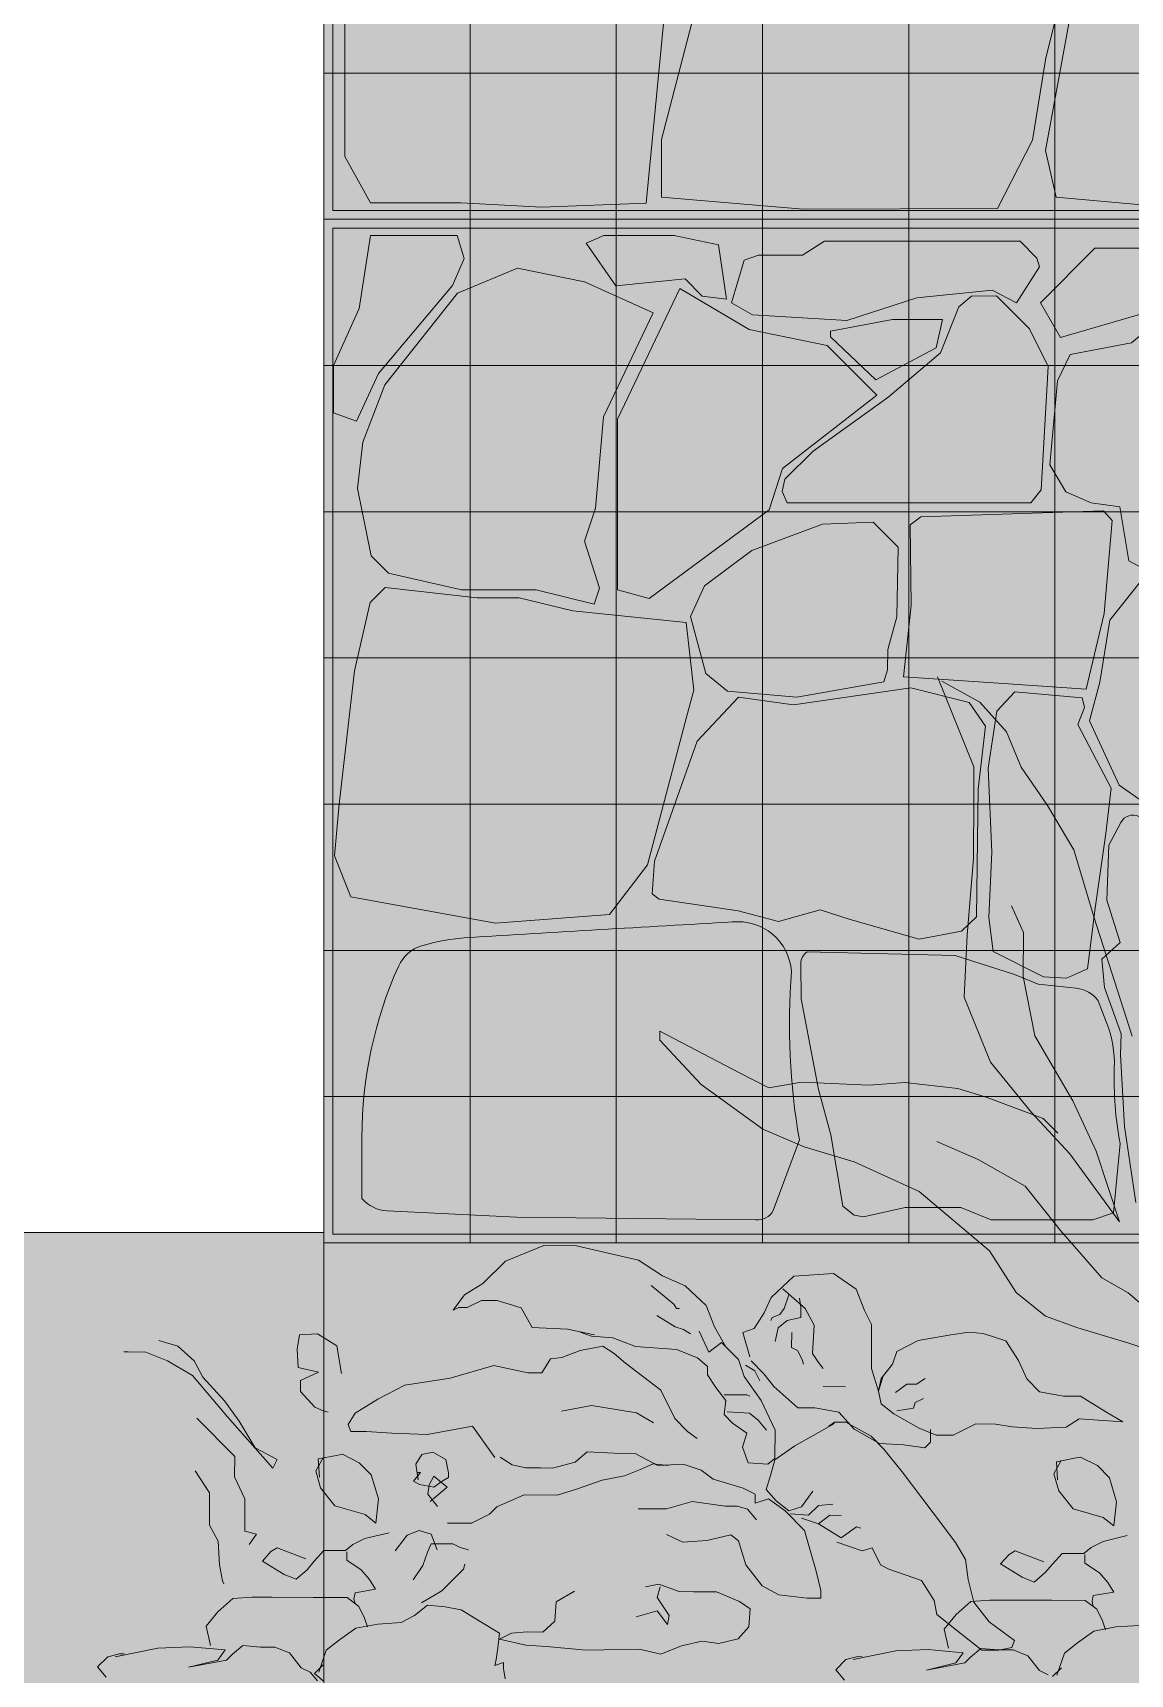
# Model space of a CAD drawing. Header units: centimetres. Extents: x -4381 to 5639, y -3920 to 4826.
# Drawn here: x 4.961 to 5.452, y 27.006 to 27.74 of the extents above; entities that cross this region are included whole.
import ezdxf
from ezdxf.xclip import XClip

# ---------------------------------------------------------------- set-up
doc = ezdxf.new("R2010")
doc.units = ezdxf.units.CM
doc.header["$MEASUREMENT"] = 0
doc.header["$XCLIPFRAME"] = 0
doc.set_wipeout_variables(frame=1)
doc.linetypes.add('Dashed', pattern=[0.564444, 0.282222, -0.282222])
doc.linetypes.add('Wipeout_Contour', pattern=[100, 0, -100])
for name, color, linetype in [('0- SITE', 7, 'Continuous'), ('Drawing & Figure', 7, 'Continuous'), ('Mur de clôture', 7, 'Continuous')]:
    doc.layers.add(name, color=color, linetype=linetype)
for name, color, linetype, lineweight in [('0- SITE_Pen_No__1', 7, 'Continuous', 5), ('0- SITE_Pen_No__18', 9, 'Continuous', 5), ('0_Pen_No__1', 7, 'Continuous', 5), ('0_Pen_No__20', 1, 'Continuous', 5), ('0_Pen_No__7', 7, 'Continuous', 5), ('Mur de clôture_Pen_No__1', 7, 'Continuous', 5), ('net_Pen_No__1', 7, 'Continuous', 5)]:
    doc.layers.add(name, color=color, linetype=linetype, lineweight=lineweight)
for name, color, linetype, lineweight, true_color in [('0_Pen_No__254', 7, 'Continuous', 13, 0xe8e8e8), ('cad-block.com_Pen_No__62', 7, 'Continuous', 5, 0xaaaaaa), ('MURS CLOTURE_Pen_No__181', 7, 'Continuous', 5, 0xddeaa8), ('MURS CLOTURE_Pen_No__185', 7, 'Continuous', 5, 0xbce39b)]:
    doc.layers.add(name, color=color, linetype=linetype, lineweight=lineweight, true_color=true_color)

# ---------------------------------------------------------------- blocks, each defined once
blk = doc.blocks.new('Drawing_8_8', base_point=(-322.57542, 32.20361))
at = {"layer": '0_Pen_No__254', "linetype": 'Continuous', "ltscale": 10}
for points in [[(5.41377, 27.68735), (5.41856, 27.66649), (5.46831, 27.66199), (5.5431, 27.66273), (5.56914, 27.68552), (5.56914, 27.71358), (5.55139, 27.74643), (5.55139, 27.76712), (5.56664, 27.76712), (5.5749, 27.77537), (5.54828, 27.81739), (5.49641, 27.82707), (5.45265, 27.83427), (5.44149, 27.83115), (5.43599, 27.82208), (5.43599, 27.78003), (5.42598, 27.75381)], [(5.10036, 27.77698), (5.10036, 27.68471), (5.11185, 27.66396), (5.15232, 27.66396), (5.18847, 27.66209), (5.23523, 27.66387), (5.24301, 27.74572), (5.21691, 27.77182), (5.19097, 27.80861), (5.1639, 27.82444), (5.11509, 27.81143)], [(5.24201, 27.66655), (5.30545, 27.66116), (5.39225, 27.66151), (5.408, 27.692), (5.41388, 27.72883), (5.42593, 27.77696), (5.43422, 27.79138), (5.43422, 27.81443), (5.41169, 27.8274), (5.36295, 27.8274), (5.31192, 27.82283), (5.27799, 27.80046), (5.25552, 27.7438), (5.24201, 27.69234)], [(5.10562, 27.56642), (5.11544, 27.58766), (5.14858, 27.62705), (5.15375, 27.63903), (5.15062, 27.64934), (5.11186, 27.64934), (5.10685, 27.6168), (5.09526, 27.59122), (5.09526, 27.57002)], [(5.22161, 27.62692), (5.2526, 27.62996), (5.26027, 27.62229), (5.27113, 27.62095), (5.26754, 27.64524), (5.24767, 27.64934), (5.21628, 27.64934), (5.20831, 27.6459)], [(5.27903, 27.63841), (5.27336, 27.61931), (5.28271, 27.61396), (5.32497, 27.6113), (5.35623, 27.6215), (5.38992, 27.62492), (5.40085, 27.61927), (5.41115, 27.63534), (5.40994, 27.63925), (5.40241, 27.64678), (5.31487, 27.64678), (5.30515, 27.6406), (5.28538, 27.6406)], [(5.42052, 27.60374), (5.48291, 27.62198), (5.50713, 27.62546), (5.49877, 27.64371), (5.43582, 27.64371), (5.4116, 27.61921)], [(5.2119, 27.48458), (5.21431, 27.49171), (5.20764, 27.51271), (5.21248, 27.52742), (5.21606, 27.56836), (5.23824, 27.61481), (5.20753, 27.62868), (5.17765, 27.63477), (5.15072, 27.62364), (5.11832, 27.58266), (5.10852, 27.5569), (5.10603, 27.5362), (5.11225, 27.50608), (5.11992, 27.49841), (5.15253, 27.49092), (5.18591, 27.49092)], [(5.25024, 27.62567), (5.22235, 27.5672), (5.22235, 27.49092), (5.23658, 27.48702), (5.29011, 27.52672), (5.29611, 27.54521), (5.33833, 27.57797), (5.31612, 27.60018), (5.2812, 27.60731)], [(5.3807, 27.62223), (5.37502, 27.61744), (5.36688, 27.59693), (5.34324, 27.57686), (5.3098, 27.55291), (5.29726, 27.54037), (5.29597, 27.53486), (5.29821, 27.52982), (5.40723, 27.52982), (5.4118, 27.53562), (5.41493, 27.59081), (5.40659, 27.60765), (5.39182, 27.62241)], [(5.44695, 27.52798), (5.45107, 27.50389), (5.45686, 27.50082), (5.48912, 27.50178), (5.54512, 27.50435), (5.57369, 27.50254), (5.58299, 27.51609), (5.58311, 27.56533), (5.5804, 27.57101), (5.57081, 27.57335), (5.56716, 27.5791), (5.56408, 27.59539), (5.5522, 27.60291), (5.53319, 27.61493), (5.5143, 27.61765), (5.4867, 27.61927), (5.46734, 27.61391), (5.45219, 27.60144), (5.42479, 27.59621), (5.41908, 27.5844), (5.41571, 27.5468), (5.42283, 27.53473), (5.43425, 27.52987)], [(5.31756, 27.60409), (5.33793, 27.58478), (5.36491, 27.59919), (5.36767, 27.6118), (5.3453, 27.6118), (5.31756, 27.60655)], [(5.35021, 27.45203), (5.39493, 27.44899), (5.4319, 27.44657), (5.44009, 27.48032), (5.44352, 27.52197), (5.43972, 27.52629), (5.35797, 27.52351), (5.35318, 27.51997), (5.35369, 27.48387)], [(5.27149, 27.44557), (5.30249, 27.44296), (5.34153, 27.44985), (5.34317, 27.45519), (5.34321, 27.46418), (5.34723, 27.47892), (5.34787, 27.51005), (5.33672, 27.52121), (5.31403, 27.52036), (5.2825, 27.50847), (5.26121, 27.49271), (5.25495, 27.47899), (5.26187, 27.45358)], [(5.43349, 27.43229), (5.44672, 27.40355), (5.46753, 27.38898), (5.48512, 27.38216), (5.51916, 27.38103), (5.54881, 27.39297), (5.56943, 27.4068), (5.57797, 27.43505), (5.58067, 27.46389), (5.57744, 27.49845), (5.54372, 27.49845), (5.52202, 27.4926), (5.47709, 27.49474), (5.45646, 27.49474), (5.44256, 27.47733), (5.43801, 27.44962)], [(5.10315, 27.35361), (5.16776, 27.34184), (5.2188, 27.3458), (5.23575, 27.368), (5.25323, 27.43397), (5.25649, 27.446), (5.25302, 27.4763), (5.20234, 27.48149), (5.17843, 27.48729), (5.15962, 27.48729), (5.11837, 27.49198), (5.11171, 27.48533), (5.10479, 27.45469), (5.09782, 27.39508), (5.09571, 27.37195)], [(5.23784, 27.35502), (5.24105, 27.35257), (5.27626, 27.34734), (5.2944, 27.34261), (5.31301, 27.34788), (5.32638, 27.34354), (5.35726, 27.33466), (5.37627, 27.33836), (5.38296, 27.34467), (5.38359, 27.40186), (5.38699, 27.42993), (5.37959, 27.44061), (5.35349, 27.44714), (5.30114, 27.43957), (5.27651, 27.44288), (5.25794, 27.42319), (5.23896, 27.36965)], [(5.41292, 27.31785), (5.42313, 27.31728), (5.43262, 27.32144), (5.43601, 27.34861), (5.44073, 27.38194), (5.44311, 27.40219), (5.42817, 27.43075), (5.43118, 27.43834), (5.43018, 27.4426), (5.40007, 27.44527), (5.39198, 27.43672), (5.38819, 27.41124), (5.38979, 27.37358), (5.38836, 27.34437), (5.39037, 27.32922)], [(5.48874, 27.20973), (5.52155, 27.21281), (5.53114, 27.20923), (5.61594, 27.20923), (5.63046, 27.23156, 0.078557), (5.63159, 27.24754), (5.62881, 27.2629), (5.62948, 27.2778), (5.62495, 27.32228), (5.61695, 27.33637), (5.60668, 27.3556), (5.55177, 27.35795, -0.129508), (5.53801, 27.36033, -0.047136), (5.51594, 27.37305, 0.178869), (5.4974, 27.37805), (5.47944, 27.37641), (5.45554, 27.38961, 0.402294), (5.44753, 27.38694), (5.44217, 27.37678), (5.44115, 27.35217), (5.44718, 27.33329), (5.43892, 27.32583), (5.44021, 27.31312), (5.44766, 27.29238), (5.44735, 27.28303), (5.44915, 27.25091), (5.45414, 27.21696, 0.271244), (5.45752, 27.21498), (5.4842, 27.21256)], [(5.10803, 27.21869, 0.202929), (5.11938, 27.21323), (5.17716, 27.21047), (5.28416, 27.20923, 0.315943), (5.29204, 27.21344), (5.30368, 27.24496, -0.062601), (5.30014, 27.32033, 0.423499), (5.27377, 27.3424), (5.15504, 27.33545, 0.056058), (5.13462, 27.33168, 0.216368), (5.12451, 27.3228, 0.106349), (5.10803, 27.24618)], [(5.32318, 27.21533), (5.32824, 27.21123), (5.33231, 27.21061), (5.35096, 27.21469), (5.37597, 27.21469), (5.3895, 27.20923), (5.43492, 27.20923), (5.44423, 27.21233), (5.44715, 27.24339, -0.055011), (5.44456, 27.2772, 0.099308), (5.44127, 27.29697), (5.4374, 27.30718, 0.204724), (5.42753, 27.31276), (5.41056, 27.31464), (5.39987, 27.31891), (5.37334, 27.32742), (5.30723, 27.32904, 0.262334), (5.30434, 27.32379), (5.3045, 27.30803), (5.31228, 27.26744), (5.31771, 27.24728)]]:
    blk.add_hatch(color=256, dxfattribs=at).paths.add_polyline_path(points)
at = {"layer": 'MURS CLOTURE_Pen_No__185', "linetype": 'Continuous', "lineweight": 0, "ltscale": 10, "true_color": 0xd2e5c1}
blk.add_hatch(color=254, dxfattribs=at).paths.add_polyline_path([(5.50057, 27.1301), (5.59965, 27.22912), (5.6057, 27.31139), (5.55381, 27.27799), (5.51312, 27.24068), (5.52114, 27.2956), (5.51732, 27.35911), (5.50159, 27.42872), (5.47546, 27.50266), (5.44924, 27.44613), (5.4456, 27.39448), (5.44597, 27.33801), (5.45253, 27.29138), (5.46929, 27.25008), (5.45663, 27.20299), (5.42834, 27.31452), (5.41485, 27.40672), (5.39496, 27.45215), (5.38719, 27.45677), (5.3629, 27.39152), (5.37878, 27.33652), (5.39891, 27.26777), (5.24893, 27.28954)])
at = {"layer": '0_Pen_No__7', "linetype": 'Continuous', "ltscale": 10, "flags": 128}
for points in [[(5.36734, 27.45003), (5.38447, 27.44073), (5.39629, 27.42749), (5.40283, 27.41163), (5.41465, 27.39444), (5.42645, 27.3746), (5.43557, 27.34422), (5.45253, 27.29138)], [(5.47045, 27.1475), (5.45067, 27.15417), (5.42826, 27.16085), (5.41376, 27.16619), (5.4006, 27.17679), (5.38879, 27.19531), (5.35722, 27.22182), (5.32823, 27.23513), (5.30581, 27.24181), (5.28736, 27.2498), (5.25972, 27.2697), (5.24132, 27.28956), (5.24133, 27.29352), (5.2769, 27.27491), (5.29008, 27.26826), (5.30461, 27.27084), (5.33496, 27.2694), (5.35081, 27.27066), (5.37456, 27.26793), (5.38774, 27.26392), (5.41278, 27.25459), (5.41936, 27.24797)], [(5.36734, 27.45003), (5.38447, 27.44073), (5.39629, 27.42749), (5.40283, 27.41163), (5.41465, 27.39444), (5.42645, 27.3746), (5.43557, 27.34422), (5.45253, 27.29138)], [(5.47045, 27.1475), (5.45067, 27.15417), (5.42826, 27.16085), (5.41376, 27.16619), (5.4006, 27.17679), (5.38879, 27.19531), (5.35722, 27.22182), (5.32823, 27.23513), (5.30581, 27.24181), (5.28736, 27.2498), (5.25972, 27.2697), (5.24132, 27.28956), (5.24133, 27.29352), (5.2769, 27.27491), (5.29008, 27.26826), (5.30461, 27.27084), (5.33496, 27.2694), (5.35081, 27.27066), (5.37456, 27.26793), (5.38774, 27.26392), (5.41278, 27.25459), (5.41936, 27.24797)], [(5.36549, 27.45197), (5.38171, 27.41171), (5.38166, 27.39852), (5.38155, 27.37081), (5.37878, 27.33652), (5.37735, 27.30882), (5.38912, 27.27975), (5.40751, 27.25725), (5.4246, 27.23871), (5.44692, 27.20828), (5.43649, 27.23998), (5.42601, 27.26245), (5.40897, 27.29155), (5.40379, 27.31795), (5.40387, 27.33774), (5.39863, 27.34964)], [(5.36549, 27.45197), (5.38171, 27.41171), (5.38166, 27.39852), (5.38155, 27.37081), (5.37878, 27.33652), (5.37735, 27.30882), (5.38912, 27.27975), (5.40751, 27.25725), (5.4246, 27.23871), (5.44692, 27.20828), (5.43649, 27.23998), (5.42601, 27.26245), (5.40897, 27.29155), (5.40379, 27.31795), (5.40387, 27.33774), (5.39863, 27.34964)], [(5.36522, 27.24422), (5.38367, 27.23623), (5.40475, 27.22427), (5.42051, 27.20442), (5.43891, 27.18324), (5.45076, 27.1766), (5.46786, 27.16202), (5.47842, 27.16066)], [(5.36522, 27.24422), (5.38367, 27.23623), (5.40475, 27.22427), (5.42051, 27.20442), (5.43891, 27.18324), (5.45076, 27.1766), (5.46786, 27.16202), (5.47842, 27.16066)], [(5.21204, 27.15776), (5.20003, 27.16034), (5.18423, 27.16103), (5.1792, 27.1699), (5.16847, 27.1731), (5.16151, 27.17313), (5.15518, 27.16999), (5.15138, 27.17001), (5.14885, 27.16875), (5.15393, 27.17569), (5.16217, 27.18071), (5.17233, 27.19078), (5.18943, 27.19767), (5.20397, 27.19761), (5.23177, 27.19118), (5.24249, 27.18419), (5.25259, 27.17973), (5.26204, 27.17084), (5.2658, 27.16135), (5.27082, 27.15248), (5.27649, 27.14677), (5.27899, 27.13918), (5.28654, 27.1284), (5.29281, 27.11511), (5.29276, 27.10247), (5.28959, 27.09995), (5.28074, 27.10062), (5.27823, 27.10758), (5.28016, 27.11389), (5.27385, 27.11834), (5.27007, 27.12215), (5.27073, 27.12846), (5.26632, 27.13417), (5.26255, 27.13987), (5.26257, 27.14366), (5.25816, 27.14747), (5.24869, 27.1513), (5.23035, 27.15264), (5.22025, 27.15647), (5.21077, 27.15714), (5.20572, 27.15905)], [(5.23741, 27.17979), (5.2475, 27.17153), (5.24876, 27.16963), (5.25002, 27.16963)], [(5.23741, 27.17979), (5.2475, 27.17153), (5.24876, 27.16963), (5.25002, 27.16963)], [(5.28155, 27.14802), (5.27843, 27.15877), (5.2835, 27.16065), (5.28795, 27.16758), (5.29114, 27.17452), (5.30129, 27.18396), (5.319, 27.18516), (5.32909, 27.17817), (5.33285, 27.16867), (5.33599, 27.16234), (5.33596, 27.15539), (5.33591, 27.14275), (5.33903, 27.13262), (5.34032, 27.13831), (5.3454, 27.14461), (5.34732, 27.15029), (5.35683, 27.15531), (5.37138, 27.15778), (5.3796, 27.15901), (5.38592, 27.15835), (5.39603, 27.15516), (5.40168, 27.14629), (5.40545, 27.13805), (5.41111, 27.13234), (5.42186, 27.13041), (5.42944, 27.13038), (5.4408, 27.12338), (5.44837, 27.11893), (5.42877, 27.12027), (5.42307, 27.1165), (5.40979, 27.11592), (5.39904, 27.11659), (5.39146, 27.11788), (5.3826, 27.11792), (5.37247, 27.1129), (5.36488, 27.11293), (5.35731, 27.11612), (5.34595, 27.12249), (5.34028, 27.12693), (5.33903, 27.13262), (5.34095, 27.13894)], [(5.28155, 27.14802), (5.27843, 27.15877), (5.2835, 27.16065), (5.28795, 27.16758), (5.29114, 27.17452), (5.30129, 27.18396), (5.319, 27.18516), (5.32909, 27.17817), (5.33285, 27.16867), (5.33599, 27.16234), (5.33596, 27.15539), (5.33591, 27.14275), (5.33903, 27.13262), (5.34032, 27.13831), (5.3454, 27.14461), (5.34732, 27.15029), (5.35683, 27.15531), (5.37138, 27.15778), (5.3796, 27.15901), (5.38592, 27.15835), (5.39603, 27.15516), (5.40168, 27.14629), (5.40545, 27.13805), (5.41111, 27.13234), (5.42186, 27.13041), (5.42944, 27.13038), (5.4408, 27.12338), (5.44837, 27.11893), (5.42877, 27.12027), (5.42307, 27.1165), (5.40979, 27.11592), (5.39904, 27.11659), (5.39146, 27.11788), (5.3826, 27.11792), (5.37247, 27.1129), (5.36488, 27.11293), (5.35731, 27.11612), (5.34595, 27.12249), (5.34028, 27.12693), (5.33903, 27.13262), (5.34095, 27.13894)], [(5.29899, 27.17561), (5.29696, 27.16958), (5.29493, 27.16691), (5.29157, 27.16558), (5.2909, 27.16424)], [(5.29899, 27.17561), (5.29696, 27.16958), (5.29493, 27.16691), (5.29157, 27.16558), (5.2909, 27.16424)], [(5.29287, 27.15485), (5.29424, 27.16088), (5.29828, 27.16421), (5.30432, 27.16553), (5.30434, 27.17023), (5.30368, 27.17425)], [(5.29287, 27.15485), (5.29424, 27.16088), (5.29828, 27.16421), (5.30432, 27.16553), (5.30434, 27.17023), (5.30368, 27.17425)], [(5.29632, 27.17831), (5.30234, 27.17292), (5.30635, 27.16955), (5.31035, 27.16216), (5.30963, 27.14942), (5.31229, 27.14538), (5.3143, 27.14269)], [(5.29632, 27.17831), (5.30234, 27.17292), (5.30635, 27.16955), (5.31035, 27.16216), (5.30963, 27.14942), (5.31229, 27.14538), (5.3143, 27.14269)], [(5.23989, 27.1665), (5.24809, 27.16142), (5.25188, 27.16014), (5.25504, 27.15823)], [(5.23989, 27.1665), (5.24809, 27.16142), (5.25188, 27.16014), (5.25504, 27.15823)], [(5.25883, 27.15948), (5.26322, 27.14998), (5.26893, 27.15438), (5.27649, 27.14677)], [(5.25883, 27.15948), (5.26322, 27.14998), (5.26893, 27.15438), (5.27649, 27.14677)], [(5.30027, 27.15884), (5.30024, 27.15213), (5.30292, 27.15078), (5.30492, 27.14675), (5.30558, 27.14474)], [(5.30027, 27.15884), (5.30024, 27.15213), (5.30292, 27.15078), (5.30492, 27.14675), (5.30558, 27.14474)], [(5.16756, 27.10295), (5.1575, 27.1169), (5.13725, 27.11318), (5.12145, 27.11388), (5.11007, 27.11455), (5.10311, 27.11458), (5.10186, 27.11774), (5.10504, 27.12279), (5.11518, 27.12907), (5.12722, 27.13534), (5.14747, 27.13842), (5.16709, 27.14404), (5.18225, 27.14082), (5.18858, 27.14079), (5.19239, 27.1471), (5.19745, 27.14771), (5.20569, 27.15084), (5.21581, 27.15269), (5.22086, 27.14951), (5.2259, 27.14507), (5.24166, 27.133), (5.24793, 27.12034), (5.2536, 27.11463), (5.25802, 27.11145)], [(5.16756, 27.10295), (5.1575, 27.1169), (5.13725, 27.11318), (5.12145, 27.11388), (5.11007, 27.11455), (5.10311, 27.11458), (5.10186, 27.11774), (5.10504, 27.12279), (5.11518, 27.12907), (5.12722, 27.13534), (5.14747, 27.13842), (5.16709, 27.14404), (5.18225, 27.14082), (5.18858, 27.14079), (5.19239, 27.1471), (5.19745, 27.14771), (5.20569, 27.15084), (5.21581, 27.15269), (5.22086, 27.14951), (5.2259, 27.14507), (5.24166, 27.133), (5.24793, 27.12034), (5.2536, 27.11463), (5.25802, 27.11145)], [(5.27964, 27.14423), (5.28372, 27.14175), (5.28594, 27.13725)], [(5.27964, 27.14423), (5.28372, 27.14175), (5.28594, 27.13725)], [(5.28218, 27.14612), (5.28785, 27.14041), (5.29225, 27.1347), (5.30296, 27.12518), (5.31055, 27.12515), (5.32129, 27.12321), (5.32822, 27.1156), (5.33957, 27.10924), (5.35032, 27.10856), (5.3598, 27.10726), (5.36234, 27.10978), (5.36235, 27.11357), (5.36236, 27.11547)], [(5.28218, 27.14612), (5.28785, 27.14041), (5.29225, 27.1347), (5.30296, 27.12518), (5.31055, 27.12515), (5.32129, 27.12321), (5.32822, 27.1156), (5.33957, 27.10924), (5.35032, 27.10856), (5.3598, 27.10726), (5.36234, 27.10978), (5.36235, 27.11357), (5.36236, 27.11547)], [(5.31427, 27.13464), (5.32433, 27.1346)], [(5.34662, 27.13196), (5.35169, 27.13573), (5.35612, 27.13572), (5.35992, 27.13823)], [(5.34662, 27.13196), (5.35169, 27.13573), (5.35612, 27.13572), (5.35992, 27.13823)], [(5.27011, 27.131), (5.28022, 27.13096), (5.28148, 27.13032)], [(5.34722, 27.12374), (5.35481, 27.12498), (5.35545, 27.1275), (5.35925, 27.12939)], [(5.34722, 27.12374), (5.35481, 27.12498), (5.35545, 27.1275), (5.35925, 27.12939)], [(5.19736, 27.12369), (5.21065, 27.12617), (5.22266, 27.12423), (5.23087, 27.12293), (5.23844, 27.11848)], [(5.19736, 27.12369), (5.21065, 27.12617), (5.22266, 27.12423), (5.23087, 27.12293), (5.23844, 27.11848)], [(5.27134, 27.12341), (5.28145, 27.12274), (5.28524, 27.11956), (5.28901, 27.11512)], [(5.31938, 27.11816), (5.30163, 27.10812), (5.29276, 27.10184), (5.29083, 27.09489), (5.28891, 27.08858), (5.29332, 27.08351), (5.29899, 27.07906), (5.30469, 27.08093), (5.30977, 27.08787)], [(5.31938, 27.11816), (5.30163, 27.10812), (5.29276, 27.10184), (5.29083, 27.09489), (5.28891, 27.08858), (5.29332, 27.08351), (5.29899, 27.07906), (5.30469, 27.08093), (5.30977, 27.08787)], [(5.32043, 27.06507), (5.3318, 27.06124), (5.33623, 27.06248), (5.34, 27.05488), (5.34378, 27.05297), (5.35831, 27.04786), (5.36396, 27.03899), (5.3652, 27.03267), (5.37403, 27.02568), (5.38537, 27.01679), (5.39296, 27.01676), (5.39866, 27.018), (5.39993, 27.02115), (5.38858, 27.02941), (5.38166, 27.03829), (5.37917, 27.04841), (5.37794, 27.05726), (5.37355, 27.06487), (5.36348, 27.07818), (5.34964, 27.09656), (5.34146, 27.1067), (5.33579, 27.11241), (5.32444, 27.11878), (5.31938, 27.1188), (5.31684, 27.11691)], [(5.13322, 27.09296), (5.13217, 27.09996), (5.13488, 27.10426), (5.13973, 27.10532), (5.14564, 27.10206), (5.1467, 27.09613), (5.14669, 27.09398), (5.14399, 27.09237), (5.14021, 27.0897), (5.13375, 27.0908), (5.13106, 27.09242), (5.13431, 27.09618), (5.13269, 27.09619)], [(5.13322, 27.09296), (5.13217, 27.09996), (5.13488, 27.10426), (5.13973, 27.10532), (5.14564, 27.10206), (5.1467, 27.09613), (5.14669, 27.09398), (5.14399, 27.09237), (5.14021, 27.0897), (5.13375, 27.0908), (5.13106, 27.09242), (5.13431, 27.09618), (5.13269, 27.09619)], [(5.16988, 27.10301), (5.17523, 27.09964), (5.18127, 27.09827), (5.18798, 27.09825), (5.19335, 27.09822), (5.20342, 27.10087), (5.20881, 27.10554), (5.22088, 27.10482), (5.23028, 27.10479), (5.24032, 27.09938), (5.25173, 27.10001), (5.25977, 27.0973), (5.26512, 27.09325), (5.27853, 27.08918), (5.28388, 27.08647), (5.28387, 27.08245), (5.28992, 27.08444), (5.29728, 27.07904), (5.30596, 27.07029), (5.30861, 27.06089), (5.31126, 27.05216), (5.31324, 27.04343), (5.31323, 27.04008), (5.30719, 27.0401), (5.29445, 27.0415), (5.28708, 27.04555), (5.27974, 27.05497), (5.27642, 27.06571), (5.27308, 27.06841), (5.26233, 27.06576), (5.25159, 27.06514), (5.24423, 27.06852)], [(5.16988, 27.10301), (5.17523, 27.09964), (5.18127, 27.09827), (5.18798, 27.09825), (5.19335, 27.09822), (5.20342, 27.10087), (5.20881, 27.10554), (5.22088, 27.10482), (5.23028, 27.10479), (5.24032, 27.09938), (5.25173, 27.10001), (5.25977, 27.0973), (5.26512, 27.09325), (5.27853, 27.08918), (5.28388, 27.08647), (5.28387, 27.08245), (5.28992, 27.08444), (5.29728, 27.07904), (5.30596, 27.07029), (5.30861, 27.06089), (5.31126, 27.05216), (5.31324, 27.04343), (5.31323, 27.04008), (5.30719, 27.0401), (5.29445, 27.0415), (5.28708, 27.04555), (5.27974, 27.05497), (5.27642, 27.06571), (5.27308, 27.06841), (5.26233, 27.06576), (5.25159, 27.06514), (5.24423, 27.06852)], [(5.14628, 27.07359), (5.15702, 27.07355), (5.16508, 27.07754), (5.16845, 27.08088), (5.18055, 27.0862), (5.19531, 27.08614), (5.20405, 27.08879), (5.21547, 27.09277), (5.22554, 27.09475), (5.23226, 27.0974), (5.23831, 27.10006), (5.24502, 27.09937)], [(5.14628, 27.07359), (5.15702, 27.07355), (5.16508, 27.07754), (5.16845, 27.08088), (5.18055, 27.0862), (5.19531, 27.08614), (5.20405, 27.08879), (5.21547, 27.09277), (5.22554, 27.09475), (5.23226, 27.0974), (5.23831, 27.10006), (5.24502, 27.09937)], [(5.42082, 27.10153), (5.41756, 27.09562), (5.41969, 27.08807), (5.42612, 27.07997), (5.43958, 27.07615), (5.44441, 27.07236), (5.44553, 27.08313), (5.44234, 27.09391), (5.43697, 27.09932), (5.42944, 27.10311), (5.42675, 27.10259), (5.41866, 27.101), (5.41917, 27.09292)], [(5.42082, 27.10153), (5.41756, 27.09562), (5.41969, 27.08807), (5.42612, 27.07997), (5.43958, 27.07615), (5.44441, 27.07236), (5.44553, 27.08313), (5.44234, 27.09391), (5.43697, 27.09932), (5.42944, 27.10311), (5.42675, 27.10259), (5.41866, 27.101), (5.41917, 27.09292)], [(5.13857, 27.08324), (5.14613, 27.08967), (5.14023, 27.09454), (5.13806, 27.09078), (5.1375, 27.08648), (5.14179, 27.08107)], [(5.13857, 27.08324), (5.14613, 27.08967), (5.14023, 27.09454), (5.13806, 27.09078), (5.1375, 27.08648), (5.14179, 27.08107)], [(5.23152, 27.07997), (5.24427, 27.07992), (5.25569, 27.08323), (5.27044, 27.08116), (5.27581, 27.08114), (5.2805, 27.07978), (5.28451, 27.07507)], [(5.23152, 27.07997), (5.24427, 27.07992), (5.25569, 27.08323), (5.27044, 27.08116), (5.27581, 27.08114), (5.2805, 27.07978), (5.28451, 27.07507)], [(5.29962, 27.07779), (5.30783, 27.07713), (5.31228, 27.08154), (5.3186, 27.08214)], [(5.29962, 27.07779), (5.30783, 27.07713), (5.31228, 27.08154), (5.3186, 27.08214)], [(5.30467, 27.07588), (5.31225, 27.07332), (5.31732, 27.07709), (5.32238, 27.07707)], [(5.30467, 27.07588), (5.31225, 27.07332), (5.31732, 27.07709), (5.32238, 27.07707)], [(5.12286, 27.06122), (5.12827, 27.0682), (5.13367, 27.07034), (5.13905, 27.0687), (5.14171, 27.06169)], [(5.12286, 27.06122), (5.12827, 27.0682), (5.13367, 27.07034), (5.13905, 27.0687), (5.14171, 27.06169)], [(5.31225, 27.07332), (5.32234, 27.06696), (5.32931, 27.07199), (5.33121, 27.07135)], [(5.31225, 27.07332), (5.32234, 27.06696), (5.32931, 27.07199), (5.33121, 27.07135)], [(5.13089, 27.04827), (5.13522, 27.05471), (5.1374, 27.06063), (5.13903, 27.06439), (5.14873, 27.06435), (5.15196, 27.06273), (5.15572, 27.06163)], [(5.13089, 27.04827), (5.13522, 27.05471), (5.1374, 27.06063), (5.13903, 27.06439), (5.14873, 27.06435), (5.15196, 27.06273), (5.15572, 27.06163)], [(5.4131, 27.05633), (5.40019, 27.06122), (5.39749, 27.05962), (5.3937, 27.05533), (5.40337, 27.04936), (5.40875, 27.04719), (5.41362, 27.05148), (5.41687, 27.05524), (5.42119, 27.06007), (5.43089, 27.06003), (5.43414, 27.06271), (5.43953, 27.06538), (5.45032, 27.06803)], [(5.4131, 27.05633), (5.40019, 27.06122), (5.39749, 27.05962), (5.3937, 27.05533), (5.40337, 27.04936), (5.40875, 27.04719), (5.41362, 27.05148), (5.41687, 27.05524), (5.42119, 27.06007), (5.43089, 27.06003), (5.43414, 27.06271), (5.43953, 27.06538), (5.45032, 27.06803)], [(5.1013, 27.06077), (5.10129, 27.057), (5.10774, 27.05267), (5.11149, 27.04834), (5.11417, 27.04402), (5.105, 27.04244), (5.10445, 27.03975), (5.10498, 27.0376)], [(5.1013, 27.06077), (5.10129, 27.057), (5.10774, 27.05267), (5.11149, 27.04834), (5.11417, 27.04402), (5.105, 27.04244), (5.10445, 27.03975), (5.10498, 27.0376)], [(5.13462, 27.03802), (5.1438, 27.04337), (5.14867, 27.0482), (5.15353, 27.05303), (5.15408, 27.05518)], [(5.43143, 27.05949), (5.43141, 27.05572), (5.43786, 27.05138), (5.44162, 27.04706), (5.44429, 27.04274), (5.43513, 27.04116), (5.43458, 27.03847), (5.43511, 27.03632)], [(5.43143, 27.05949), (5.43141, 27.05572), (5.43786, 27.05138), (5.44162, 27.04706), (5.44429, 27.04274), (5.43513, 27.04116), (5.43458, 27.03847), (5.43511, 27.03632)], [(5.20306, 27.04314), (5.19496, 27.03833), (5.19439, 27.02971), (5.18898, 27.02489), (5.18198, 27.02491), (5.17497, 27.0244), (5.16958, 27.02173), (5.18142, 27.01899), (5.19057, 27.01842), (5.20835, 27.01673), (5.23206, 27.01718), (5.24174, 27.01499), (5.25092, 27.01872), (5.26009, 27.02084), (5.26762, 27.01973), (5.27625, 27.02185), (5.28112, 27.02722), (5.28169, 27.0353), (5.27686, 27.03855), (5.26664, 27.04289), (5.2564, 27.04293), (5.24993, 27.04296), (5.24079, 27.04623), (5.23486, 27.04517)], [(5.23066, 27.03168), (5.24007, 27.03433), (5.24474, 27.02827), (5.24543, 27.0323), (5.24009, 27.04037), (5.24145, 27.04505)], [(5.23066, 27.03168), (5.24007, 27.03433), (5.24474, 27.02827), (5.24543, 27.0323), (5.24009, 27.04037), (5.24145, 27.04505)], [(5.37045, 27.01766), (5.36851, 27.02618), (5.37378, 27.03271), (5.38036, 27.03859), (5.38889, 27.03921), (5.39807, 27.03917), (5.41642, 27.0391), (5.4315, 27.03904), (5.43673, 27.03509), (5.43933, 27.02984), (5.44063, 27.0259)], [(5.41891, 27.00567), (5.42223, 27.01549), (5.42815, 27.02005), (5.43538, 27.02527), (5.44522, 27.02719), (5.45571, 27.02781), (5.46163, 27.03106), (5.46755, 27.03563), (5.47541, 27.03494), (5.48262, 27.0336), (5.49112, 27.02833), (5.49962, 27.02305), (5.49894, 27.0165), (5.49826, 27.01126), (5.4976, 27.00864), (5.50154, 27.00994), (5.50153, 27.00732), (5.50216, 27.00273)], [(5.41695, 27.00502), (5.42089, 27.00894)], [(5.41891, 27.00567), (5.42223, 27.01549), (5.42815, 27.02005), (5.43538, 27.02527), (5.44522, 27.02719), (5.45571, 27.02781), (5.46163, 27.03106), (5.46755, 27.03563), (5.47541, 27.03494), (5.48262, 27.0336), (5.49112, 27.02833), (5.49962, 27.02305), (5.49894, 27.0165), (5.49826, 27.01126), (5.4976, 27.00864), (5.50154, 27.00994), (5.50153, 27.00732), (5.50216, 27.00273)], [(5.41695, 27.00502), (5.42089, 27.00894)], [(5.32781, 27.01258), (5.34684, 27.01644), (5.36127, 27.01704), (5.377, 27.01566), (5.3737, 27.01109), (5.36058, 27.00786), (5.37763, 27.01107), (5.38027, 27.01369), (5.38487, 27.0176), (5.39273, 27.01691), (5.39929, 27.01689), (5.40584, 27.01424), (5.41106, 27.00767), (5.41498, 27.00569)], [(5.32384, 27.00342), (5.31993, 27.00802), (5.32454, 27.01259), (5.32979, 27.01388), (5.33175, 27.01387)], [(5.32781, 27.01258), (5.34684, 27.01644), (5.36127, 27.01704), (5.377, 27.01566), (5.3737, 27.01109), (5.36058, 27.00786), (5.37763, 27.01107), (5.38027, 27.01369), (5.38487, 27.0176), (5.39273, 27.01691), (5.39929, 27.01689), (5.40584, 27.01424), (5.41106, 27.00767), (5.41498, 27.00569)], [(5.32384, 27.00342), (5.31993, 27.00802), (5.32454, 27.01259), (5.32979, 27.01388), (5.33175, 27.01387)]]:
    blk.add_lwpolyline(points, dxfattribs=at)
at = {"layer": 'cad-block.com_Pen_No__62', "linetype": 'Continuous', "ltscale": 10, "flags": 128}
for points in [[(5.41377, 27.68735), (5.41856, 27.66649), (5.46831, 27.66199), (5.5431, 27.66273), (5.56914, 27.68552), (5.56914, 27.71358), (5.55139, 27.74643), (5.55139, 27.76712), (5.56664, 27.76712), (5.5749, 27.77537), (5.54828, 27.81739), (5.49641, 27.82707), (5.45265, 27.83427), (5.44149, 27.83115), (5.43599, 27.82208), (5.43599, 27.79983), (5.43599, 27.78003), (5.42598, 27.75381)], [(5.11185, 27.66396), (5.15232, 27.66396), (5.18847, 27.66209), (5.23523, 27.66387), (5.24301, 27.74572), (5.21691, 27.77182), (5.19097, 27.80861), (5.17812, 27.81612), (5.1639, 27.82444), (5.11509, 27.81143), (5.10036, 27.77698), (5.10036, 27.68471)], [(5.24201, 27.66655), (5.24201, 27.69234), (5.25552, 27.7438), (5.27799, 27.80046), (5.31192, 27.82283), (5.36295, 27.8274), (5.41169, 27.8274), (5.43422, 27.81443), (5.43422, 27.79138), (5.42593, 27.77696), (5.41388, 27.72883), (5.408, 27.692), (5.39225, 27.66151), (5.30545, 27.66116)], [(5.10562, 27.56642), (5.09526, 27.57002), (5.09526, 27.59122), (5.10685, 27.6168), (5.11186, 27.64934), (5.15062, 27.64934), (5.15375, 27.63903), (5.14858, 27.62705), (5.11544, 27.58766)], [(5.22161, 27.62692), (5.20831, 27.6459), (5.21628, 27.64934), (5.24767, 27.64934), (5.26754, 27.64524), (5.27113, 27.62095), (5.26027, 27.62229), (5.2526, 27.62996)], [(5.27903, 27.63841), (5.27336, 27.61931), (5.28271, 27.61396), (5.32497, 27.6113), (5.35623, 27.6215), (5.38992, 27.62492), (5.40085, 27.61927), (5.41115, 27.63534), (5.40994, 27.63925), (5.40241, 27.64678), (5.31487, 27.64678), (5.30515, 27.6406), (5.28538, 27.6406)], [(5.42052, 27.60374), (5.4116, 27.61921), (5.43582, 27.64371), (5.49877, 27.64371), (5.50713, 27.62546), (5.48291, 27.62198)], [(5.2119, 27.48458), (5.18591, 27.49092), (5.15253, 27.49092), (5.11992, 27.49841), (5.11225, 27.50608), (5.10603, 27.5362), (5.10852, 27.5569), (5.11832, 27.58266), (5.15072, 27.62364), (5.17765, 27.63477), (5.20753, 27.62868), (5.23824, 27.61481), (5.21606, 27.56836), (5.21248, 27.52742), (5.20764, 27.51271), (5.21431, 27.49171)], [(5.25024, 27.62567), (5.22235, 27.5672), (5.22235, 27.49092), (5.23658, 27.48702), (5.29011, 27.52672), (5.29611, 27.54521), (5.33833, 27.57797), (5.31612, 27.60018), (5.2812, 27.60731)], [(5.3807, 27.62223), (5.39182, 27.62241), (5.40659, 27.60765), (5.41493, 27.59081), (5.4118, 27.53562), (5.40723, 27.52982), (5.29821, 27.52982), (5.29597, 27.53486), (5.29726, 27.54037), (5.3098, 27.55291), (5.34324, 27.57686), (5.36688, 27.59693), (5.37502, 27.61744)], [(5.44695, 27.52798), (5.45107, 27.50389), (5.45686, 27.50082), (5.48912, 27.50178), (5.54512, 27.50435), (5.57369, 27.50254), (5.58299, 27.51609), (5.58311, 27.56533), (5.5804, 27.57101), (5.57081, 27.57335), (5.56716, 27.5791), (5.56408, 27.59539), (5.5522, 27.60291), (5.53319, 27.61493), (5.5143, 27.61765), (5.4867, 27.61927), (5.46734, 27.61391), (5.45219, 27.60144), (5.42479, 27.59621), (5.41908, 27.5844), (5.41571, 27.5468), (5.42283, 27.53473), (5.43425, 27.52987)], [(5.31756, 27.60409), (5.31756, 27.60655), (5.3453, 27.6118), (5.36767, 27.6118), (5.36491, 27.59919), (5.33793, 27.58478)], [(5.35021, 27.45203), (5.35369, 27.48387), (5.35318, 27.51997), (5.35797, 27.52351), (5.43972, 27.52629), (5.44352, 27.52197), (5.44009, 27.48032), (5.4319, 27.44657), (5.39493, 27.44899)], [(5.27149, 27.44557), (5.26187, 27.45358), (5.25495, 27.47899), (5.26121, 27.49271), (5.2825, 27.50847), (5.31403, 27.52036), (5.33672, 27.52121), (5.34787, 27.51005), (5.34723, 27.47892), (5.34321, 27.46418), (5.34317, 27.45519), (5.34153, 27.44985), (5.30249, 27.44296)], [(5.43349, 27.43229), (5.43801, 27.44962), (5.44256, 27.47733), (5.45646, 27.49474), (5.47709, 27.49474), (5.52202, 27.4926), (5.54372, 27.49845), (5.57744, 27.49845), (5.58067, 27.46389), (5.57797, 27.43505), (5.56943, 27.4068), (5.54881, 27.39297), (5.51916, 27.38103), (5.48512, 27.38216), (5.46753, 27.38898), (5.44672, 27.40355)], [(5.10315, 27.35361), (5.16776, 27.34184), (5.2188, 27.3458), (5.23575, 27.368), (5.25323, 27.43397), (5.25649, 27.446), (5.25302, 27.4763), (5.20234, 27.48149), (5.17843, 27.48729), (5.15962, 27.48729), (5.11837, 27.49198), (5.11171, 27.48533), (5.10479, 27.45469), (5.09782, 27.39508), (5.09571, 27.37195)], [(5.23784, 27.35502), (5.23896, 27.36965), (5.25794, 27.42319), (5.27651, 27.44288), (5.30114, 27.43957), (5.35349, 27.44714), (5.37959, 27.44061), (5.38699, 27.42993), (5.38359, 27.40186), (5.38296, 27.34467), (5.37627, 27.33836), (5.35726, 27.33466), (5.32638, 27.34354), (5.31301, 27.34788), (5.2944, 27.34261), (5.27626, 27.34734), (5.24105, 27.35257)], [(5.41292, 27.31785), (5.39037, 27.32922), (5.38836, 27.34437), (5.38979, 27.37358), (5.38819, 27.41124), (5.39198, 27.43672), (5.40007, 27.44527), (5.43018, 27.4426), (5.43118, 27.43834), (5.42817, 27.43075), (5.44311, 27.40219), (5.44073, 27.38194), (5.43601, 27.34861), (5.43262, 27.32144), (5.42313, 27.31728)]]:
    blk.add_lwpolyline(points, close=True, dxfattribs=at)
blk.add_lwpolyline([(5.45414, 27.21696), (5.44915, 27.25091), (5.44735, 27.28303), (5.44766, 27.29238), (5.44021, 27.31312), (5.43892, 27.32583), (5.44718, 27.33329), (5.44115, 27.35217), (5.44217, 27.37678), (5.44753, 27.38694, -0.402294), (5.45554, 27.38961)], format="xyb", dxfattribs=at)
for points in [[(5.10803, 27.21869), (5.10803, 27.24618, -0.106349), (5.12451, 27.3228, -0.216368), (5.13462, 27.33168, -0.056058), (5.15504, 27.33545, -0.001113), (5.27377, 27.3424, -0.423499), (5.30014, 27.32033, 0.062601), (5.30368, 27.24496), (5.29204, 27.21344, -0.315943), (5.28416, 27.20923), (5.17716, 27.21047), (5.11938, 27.21323, -0.202929)], [(5.32318, 27.21533), (5.31771, 27.24728), (5.31228, 27.26744), (5.3045, 27.30803), (5.30434, 27.32379, -0.262334), (5.30723, 27.32904), (5.37334, 27.32742), (5.39987, 27.31891), (5.41056, 27.31464), (5.42753, 27.31276, -0.204724), (5.4374, 27.30718), (5.44127, 27.29697, -0.099308), (5.44456, 27.2772, 0.055011), (5.44715, 27.24339), (5.44423, 27.21233), (5.43492, 27.20923), (5.3895, 27.20923), (5.37597, 27.21469), (5.35096, 27.21469), (5.33231, 27.21061), (5.32824, 27.21123)]]:
    blk.add_lwpolyline(points, format="xyb", close=True, dxfattribs=at)
at = {"layer": 'net_Pen_No__1', "linetype": 'Continuous', "ltscale": 10, "flags": 128}
for points in [[(5.09104, 28.11431), (5.09104, 27.65662), (5.94104, 27.65662), (5.94104, 28.11431)], [(5.09497, 28.11038), (5.09497, 27.66054), (5.93712, 27.66054), (5.93712, 28.11038)], [(5.09497, 27.65269), (5.09497, 27.20285), (5.93712, 27.20285), (5.93712, 27.65269)]]:
    blk.add_lwpolyline(points, close=True, dxfattribs=at)
for points in [[(5.15643, 28.11431), (5.15643, 27.65662)], [(5.22181, 28.11431), (5.22181, 27.65662)], [(5.2872, 28.11431), (5.2872, 27.65662)], [(5.35258, 28.11431), (5.35258, 27.65662)], [(5.41797, 28.11431), (5.41797, 27.65662)], [(5.09104, 27.722), (5.94104, 27.722)], [(5.15643, 27.65662), (5.15643, 27.19892)], [(5.22181, 27.65662), (5.22181, 27.19892)], [(5.2872, 27.65662), (5.2872, 27.19892)], [(5.35258, 27.65662), (5.35258, 27.19892)], [(5.41797, 27.65662), (5.41797, 27.19892)], [(5.09104, 27.59123), (5.94104, 27.59123)], [(5.09104, 27.52585), (5.94104, 27.52585)], [(5.09104, 27.46046), (5.94104, 27.46046)], [(5.09104, 27.39508), (5.94104, 27.39508)], [(5.09104, 27.32969), (5.94104, 27.32969)], [(5.09104, 27.26431), (5.94104, 27.26431)]]:
    blk.add_lwpolyline(points, dxfattribs=at)
at = {"color": 254, "linetype": 'Wipeout_Contour', "lineweight": 0, "ltscale": 82.658964}
blk.add_wipeout([(2.86919, 27.20361), (5.09104, 26.70361), (5.09104, 27.20361)], dxfattribs=at).dxf.layer = '0- SITE'
at = {"layer": '0- SITE_Pen_No__18', "linetype": 'Continuous', "ltscale": 10}
blk.add_hatch(color=256, dxfattribs=at).paths.add_polyline_path([(2.86919, 27.20361), (5.09104, 26.70361), (5.09104, 27.20361)])
at = {"color": 254, "linetype": 'Wipeout_Contour', "lineweight": 0, "ltscale": 109.029328}
blk.add_wipeout([(2.66906, 27.20361), (1, 27.20361), (1, 26.86979), (5.09104, 26.70361)], dxfattribs=at).dxf.layer = '0- SITE'
at = {"color": 254, "linetype": 'Wipeout_Contour', "lineweight": 0, "ltscale": 82.454996}
blk.add_wipeout([(2.66906, 27.20361), (5.09104, 26.70361), (2.86919, 27.20361)], dxfattribs=at).dxf.layer = '0- SITE'
at = {"layer": '0_Pen_No__1', "linetype": 'Continuous', "lineweight": 0, "ltscale": 10, "true_color": 0xffffff}
blk.add_hatch(color=7, dxfattribs=at).paths.add_polyline_path([(5.94104, 28.11431), (5.09104, 28.11431), (5.09104, 25.23113), (5.94104, 25.23113)])
at = {"layer": 'Mur de clôture', "linetype": 'Continuous', "lineweight": 0, "ltscale": 10, "true_color": 0x000000}
blk.add_hatch(color=18, dxfattribs=at).paths.add_polyline_path([(5.94104, 28.11431), (5.09104, 28.11431), (5.09104, 24.76742), (5.94104, 24.76742)])
at = {"layer": 'MURS CLOTURE_Pen_No__181', "linetype": 'Continuous', "lineweight": 0, "ltscale": 10, "true_color": 0xdfe9b8}
blk.add_hatch(color=254, dxfattribs=at).paths.add_polyline_path([(5.2658, 27.16135), (5.2218, 27.20107), (5.18943, 27.19767), (5.16217, 27.18071), (5.15518, 27.16999), (5.19323, 27.16064), (5.19239, 27.1471), (5.12722, 27.13534), (5.10186, 27.11774), (5.10685, 27.1006), (5.1532, 27.10525), (5.18055, 27.0862), (5.21547, 27.09277), (5.1834, 27.07918), (5.10941, 27.06666), (5.08297, 27.05761), (5.04032, 27.01894), (5.03367, 26.99537), (5.12481, 26.99829), (5.19337, 27.00688), (5.26009, 27.02084), (5.33175, 27.01387), (5.35405, 27.00188), (5.41891, 27.00567), (5.49894, 27.0165), (5.55452, 27.01575), (5.63513, 27.00419), (5.71319, 27.01477), (5.74662, 27.02218), (5.73651, 27.054), (5.71176, 27.06432), (5.7717, 27.07752), (5.6966, 27.09292), (5.79684, 27.11623), (5.78987, 27.13297), (5.71878, 27.1404), (5.70237, 27.1546), (5.76456, 27.18673), (5.69112, 27.1894), (5.641, 27.14662), (5.62378, 27.17435), (5.5937, 27.17714), (5.58668, 27.16137), (5.57713, 27.14371), (5.54965, 27.14456), (5.50398, 27.13599), (5.48157, 27.12322), (5.46019, 27.1159), (5.37138, 27.15778), (5.33599, 27.16234), (5.31098, 27.18462), (5.27414, 27.17042)])
at = {"layer": '0- SITE_Pen_No__1', "linetype": 'Continuous', "ltscale": 10}
blk.add_line((5.09104, 27.20361), (2.86919, 27.20361), dxfattribs=at)
at = {"layer": '0_Pen_No__1', "linetype": 'Continuous', "ltscale": 10}
blk.add_line((5.09104, 28.11431), (5.09104, 25.23113), dxfattribs=at)
at = {"layer": '0_Pen_No__20', "linetype": 'Dashed', "ltscale": 10}
blk.add_line((5.09104, 25.23928), (5.09104, 45.11707), dxfattribs=at)
at = {"layer": '0_Pen_No__7', "linetype": 'Continuous', "ltscale": 10, "flags": 128}
for points in [[(5.09892, 27.14048), (5.09681, 27.15287), (5.08821, 27.15829), (5.08013, 27.15778), (5.07903, 27.15132), (5.07953, 27.14325), (5.08868, 27.14106), (5.08059, 27.13732), (5.08057, 27.13247), (5.08701, 27.12545), (5.09077, 27.12382), (5.09293, 27.12327)], [(5.09892, 27.14048), (5.09681, 27.15287), (5.08821, 27.15829), (5.08013, 27.15778), (5.07903, 27.15132), (5.07953, 27.14325), (5.08868, 27.14106), (5.08059, 27.13732), (5.08057, 27.13247), (5.08701, 27.12545), (5.09077, 27.12382), (5.09293, 27.12327)], [(5.01725, 27.15532), (5.02576, 27.15267), (5.03295, 27.14609), (5.03685, 27.13887), (5.04665, 27.12834), (5.05317, 27.11914), (5.06033, 27.10732), (5.07015, 27.10204), (5.06816, 27.09812), (5.04793, 27.12113), (5.03227, 27.13954), (5.02115, 27.14614), (5.01133, 27.15011), (5.00346, 27.15014), (5.00149, 27.15014)], [(5.01725, 27.15532), (5.02576, 27.15267), (5.03295, 27.14609), (5.03685, 27.13887), (5.04665, 27.12834), (5.05317, 27.11914), (5.06033, 27.10732), (5.07015, 27.10204), (5.06816, 27.09812), (5.04793, 27.12113), (5.03227, 27.13954), (5.02115, 27.14614), (5.01133, 27.15011), (5.00346, 27.15014), (5.00149, 27.15014)], [(5.03416, 27.12053), (5.05114, 27.10343), (5.0511, 27.09425), (5.05565, 27.08441), (5.0556, 27.06999), (5.06084, 27.06866), (5.05754, 27.06408)], [(5.03416, 27.12053), (5.05114, 27.10343), (5.0511, 27.09425), (5.05565, 27.08441), (5.0556, 27.06999), (5.06084, 27.06866), (5.05754, 27.06408)], [(5.09069, 27.10281), (5.08744, 27.0969), (5.08956, 27.08935), (5.096, 27.08125), (5.10945, 27.07743), (5.11428, 27.07364), (5.1154, 27.08441), (5.11221, 27.09519), (5.10685, 27.1006), (5.09932, 27.1044), (5.09662, 27.10387), (5.08853, 27.10228), (5.08904, 27.0942)], [(5.09069, 27.10281), (5.08744, 27.0969), (5.08956, 27.08935), (5.096, 27.08125), (5.10945, 27.07743), (5.11428, 27.07364), (5.1154, 27.08441), (5.11221, 27.09519), (5.10685, 27.1006), (5.09932, 27.1044), (5.09662, 27.10387), (5.08853, 27.10228), (5.08904, 27.0942)], [(5.03341, 27.09694), (5.03993, 27.08709), (5.0399, 27.07857), (5.03987, 27.07267), (5.04378, 27.06545), (5.04439, 27.05496), (5.04568, 27.04775), (5.04633, 27.04643)], [(5.03341, 27.09694), (5.03993, 27.08709), (5.0399, 27.07857), (5.03987, 27.07267), (5.04378, 27.06545), (5.04439, 27.05496), (5.04568, 27.04775), (5.04633, 27.04643)], [(5.08297, 27.05761), (5.07006, 27.0625), (5.06736, 27.0609), (5.06357, 27.05661), (5.07325, 27.05065), (5.07863, 27.04847), (5.08349, 27.05276), (5.08674, 27.05652), (5.09107, 27.06135), (5.10077, 27.06131), (5.10401, 27.06399), (5.10941, 27.06666), (5.12019, 27.06931)], [(5.08297, 27.05761), (5.07006, 27.0625), (5.06736, 27.0609), (5.06357, 27.05661), (5.07325, 27.05065), (5.07863, 27.04847), (5.08349, 27.05276), (5.08674, 27.05652), (5.09107, 27.06135), (5.10077, 27.06131), (5.10401, 27.06399), (5.10941, 27.06666), (5.12019, 27.06931)], [(5.04032, 27.01894), (5.03839, 27.02746), (5.04366, 27.03399), (5.05024, 27.03987), (5.05876, 27.04049), (5.06794, 27.04045), (5.0863, 27.04038), (5.10138, 27.04032), (5.1066, 27.03637), (5.10921, 27.03112), (5.1105, 27.02718)], [(5.04032, 27.01894), (5.03839, 27.02746), (5.04366, 27.03399), (5.05024, 27.03987), (5.05876, 27.04049), (5.06794, 27.04045), (5.0863, 27.04038), (5.10138, 27.04032), (5.1066, 27.03637), (5.10921, 27.03112), (5.1105, 27.02718)], [(5.08879, 27.00695), (5.09211, 27.01677), (5.09802, 27.02133), (5.10526, 27.02655), (5.1151, 27.02848), (5.12559, 27.02909), (5.1315, 27.03234), (5.13742, 27.03691), (5.14528, 27.03622), (5.15249, 27.03488), (5.16099, 27.02961), (5.1695, 27.02433), (5.16881, 27.01778), (5.16814, 27.01254), (5.16747, 27.00992), (5.17141, 27.01122), (5.1714, 27.0086), (5.17204, 27.00401)], [(5.09074, 27.00301), (5.08682, 27.00631), (5.09077, 27.01022)], [(5.08879, 27.00695), (5.09211, 27.01677), (5.09802, 27.02133), (5.10526, 27.02655), (5.1151, 27.02848), (5.12559, 27.02909), (5.1315, 27.03234), (5.13742, 27.03691), (5.14528, 27.03622), (5.15249, 27.03488), (5.16099, 27.02961), (5.1695, 27.02433), (5.16881, 27.01778), (5.16814, 27.01254), (5.16747, 27.00992), (5.17141, 27.01122), (5.1714, 27.0086), (5.17204, 27.00401)], [(5.09074, 27.00301), (5.08682, 27.00631), (5.09077, 27.01022)], [(4.99769, 27.01386), (5.01672, 27.01772), (5.03114, 27.01832), (5.04687, 27.01694), (5.04357, 27.01237), (5.03045, 27.00915), (5.04751, 27.01236), (5.05014, 27.01497), (5.05474, 27.01888), (5.06261, 27.01819), (5.06916, 27.01817), (5.07571, 27.01552), (5.08093, 27.00895), (5.08486, 27.00697), (5.08812, 27.00302)], [(4.99372, 27.0047), (4.9898, 27.0093), (4.99441, 27.01387), (4.99966, 27.01516), (5.00163, 27.01515)]]:
    blk.add_lwpolyline(points, dxfattribs=at)
at = {"layer": 'Mur de clôture_Pen_No__1', "linetype": 'Continuous', "ltscale": 10}
blk.add_line((5.09104, 28.11431), (5.09104, 25.21058), dxfattribs=at)
at = {"layer": 'net_Pen_No__1', "linetype": 'Continuous', "ltscale": 10, "flags": 128}
blk.add_lwpolyline([(5.09104, 27.65662), (5.09104, 27.19892), (5.94104, 27.19892), (5.94104, 27.65662)], close=True, dxfattribs=at)

msp = doc.modelspace()

# ---------------------------------------------------------------- block references
at = {"layer": 'Drawing & Figure', "color": 151, "linetype": 'Continuous', "lineweight": 5, "ltscale": 10, "true_color": 0x80c2ff}
ref = msp.add_blockref('Drawing_8_8', (-322.57542, 32.20361), dxfattribs=at)
XClip(ref).set_block_clipping_path([(1, 23.6253966175), (50.7463984619, 45.1170657245)])

doc.saveas('drawing.dxf')
